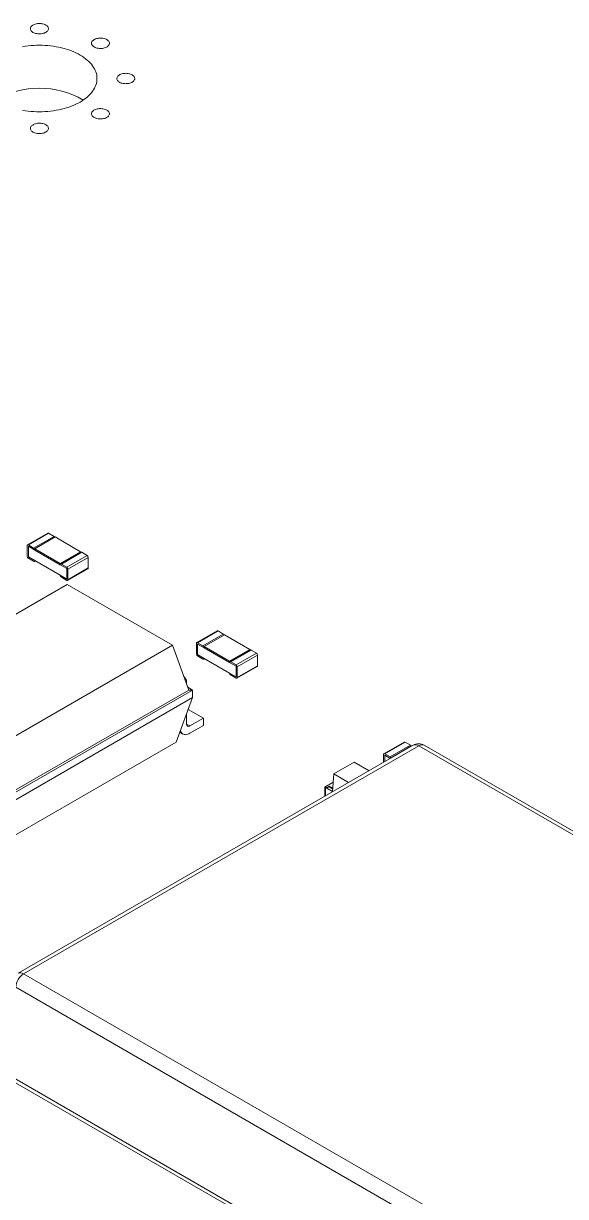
# Model space of a CAD drawing. Header units: millimetres. Extents: x 15 to 405, y 6 to 293.
# Drawn here: x 135.87 to 140.88, y 52.42 to 63.29 of the extents above; entities that cross this region are included whole.
import ezdxf

# ---------------------------------------------------------------- set-up
doc = ezdxf.new("R2010")
doc.units = ezdxf.units.MM

msp = doc.modelspace()

# ---------------------------------------------------------------- linework, layer by layer
at = {"color": 7, "linetype": 'Continuous', "lineweight": 18}
for p, q in [((136.092, 58.568), (135.903, 58.459)), ((135.911, 58.458), (136.099, 58.567)), ((136.099, 58.567), (136.149, 58.538)), ((135.9, 58.354), (135.9, 58.452)), ((135.911, 58.458), (135.96, 58.429)), ((135.911, 58.348), (135.911, 58.446)), ((135.911, 58.446), (135.971, 58.411)), ((135.96, 58.429), (136.149, 58.538)), ((135.971, 58.423), (136.159, 58.532)), ((136.159, 58.532), (136.395, 58.396)), ((135.911, 58.348), (135.971, 58.313)), ((135.911, 58.336), (135.96, 58.307)), ((135.971, 58.423), (136.206, 58.287)), ((135.971, 58.411), (135.971, 58.423)), ((135.971, 58.411), (136.206, 58.275)), ((136.206, 58.287), (136.395, 58.396)), ((136.398, 58.391), (136.209, 58.282)), ((136.217, 58.281), (136.406, 58.39)), ((136.266, 58.253), (136.455, 58.361)), ((136.277, 58.234), (136.466, 58.343)), ((136.395, 58.389), (136.395, 58.396)), ((136.406, 58.39), (136.455, 58.361)), ((136.466, 58.245), (136.466, 58.343)), ((135.968, 58.306), (135.975, 58.311)), ((135.971, 58.313), (136.206, 58.177)), ((136.206, 58.275), (136.206, 58.287)), ((136.206, 58.275), (136.266, 58.24)), ((136.217, 58.281), (136.266, 58.253)), ((136.266, 58.142), (136.266, 58.24)), ((136.274, 58.129), (136.463, 58.238)), ((136.277, 58.136), (136.466, 58.245)), ((136.277, 58.136), (136.277, 58.234)), ((136.206, 58.177), (136.266, 58.142)), ((136.217, 58.159), (136.266, 58.13)), ((136.27, 58.092), (135.715, 57.771)), ((137.244, 57.529), (136.27, 58.092)), ((137.659, 57.663), (137.471, 57.554)), ((137.478, 57.553), (137.667, 57.662)), ((137.527, 57.525), (137.716, 57.633)), ((137.538, 57.518), (137.727, 57.627)), ((137.667, 57.662), (137.716, 57.633)), ((137.727, 57.627), (137.962, 57.491)), ((135.782, 56.685), (137.244, 57.529)), ((137.397, 57.115), (137.244, 57.529)), ((137.467, 57.449), (137.467, 57.547)), ((137.478, 57.553), (137.527, 57.525)), ((137.478, 57.443), (137.478, 57.541)), ((137.478, 57.541), (137.538, 57.506)), ((137.538, 57.506), (137.538, 57.518)), ((137.538, 57.518), (137.774, 57.382)), ((137.538, 57.506), (137.774, 57.37)), ((137.774, 57.382), (137.962, 57.491)), ((137.965, 57.486), (137.777, 57.377)), ((137.784, 57.376), (137.973, 57.485)), ((137.962, 57.484), (137.962, 57.491)), ((137.973, 57.485), (138.022, 57.457)), ((137.478, 57.443), (137.538, 57.408)), ((137.478, 57.431), (137.527, 57.402)), ((137.535, 57.401), (137.542, 57.406)), ((137.538, 57.408), (137.774, 57.272)), ((137.774, 57.37), (137.774, 57.382)), ((137.774, 57.37), (137.834, 57.335)), ((137.784, 57.376), (137.834, 57.348)), ((137.834, 57.348), (138.022, 57.457)), ((137.845, 57.329), (138.033, 57.438)), ((138.033, 57.34), (138.033, 57.438)), ((137.774, 57.272), (137.834, 57.237)), ((137.784, 57.254), (137.834, 57.225)), ((137.834, 57.237), (137.834, 57.335)), ((137.841, 57.224), (138.03, 57.333)), ((137.845, 57.231), (138.033, 57.34)), ((137.845, 57.231), (137.845, 57.329)), ((137.376, 57.18), (137.376, 57.171)), ((137.432, 57.115), (137.387, 57.141)), ((135.782, 56.183), (137.397, 57.115)), ((135.782, 56.162), (137.432, 57.115)), ((135.782, 56.093), (137.432, 57.046)), ((137.279, 56.631), (137.432, 57.046)), ((137.432, 57.115), (137.397, 57.115)), ((137.432, 57.046), (137.432, 57.115)), ((137.392, 56.936), (137.532, 56.855)), ((137.376, 56.893), (137.376, 56.8)), ((137.532, 56.855), (137.406, 56.783)), ((137.532, 56.786), (137.532, 56.855)), ((137.314, 56.724), (137.342, 56.707)), ((137.406, 56.783), (137.376, 56.8)), ((137.532, 56.786), (137.406, 56.714)), ((135.782, 55.767), (137.279, 56.631)), ((139.474, 56.604), (135.816, 54.492)), ((139.525, 56.599), (135.867, 54.487)), ((139.391, 56.633), (139.203, 56.524)), ((139.21, 56.523), (139.399, 56.632)), ((139.26, 56.495), (139.448, 56.603)), ((139.271, 56.488), (139.459, 56.597)), ((139.399, 56.632), (139.448, 56.603)), ((139.459, 56.597), (139.461, 56.596)), ((144.47, 53.744), (139.525, 56.599)), ((144.521, 53.749), (139.576, 56.604)), ((139.2, 56.446), (139.2, 56.517)), ((139.21, 56.523), (139.26, 56.495)), ((139.21, 56.452), (139.21, 56.511)), ((139.21, 56.511), (139.261, 56.481)), ((139.271, 56.487), (139.271, 56.488)), ((139.271, 56.488), (139.272, 56.488)), ((138.926, 56.448), (138.738, 56.339)), ((138.926, 56.448), (139.065, 56.368)), ((138.726, 56.174), (138.738, 56.339)), ((138.738, 56.339), (138.876, 56.259)), ((138.655, 56.132), (138.655, 56.215)), ((138.732, 56.263), (138.657, 56.219)), ((138.662, 56.219), (138.732, 56.259)), ((138.662, 56.219), (138.673, 56.213)), ((138.662, 56.211), (138.673, 56.205)), ((138.662, 56.136), (138.662, 56.211)), ((138.697, 56.226), (138.673, 56.213)), ((138.673, 56.205), (138.697, 56.218)), ((138.673, 56.205), (138.673, 56.213)), ((138.673, 56.205), (138.726, 56.174)), ((138.728, 56.208), (138.697, 56.226)), ((138.697, 56.226), (138.697, 56.218)), ((138.697, 56.218), (138.728, 56.2)), ((138.728, 56.173), (138.726, 56.174)), ((135.867, 54.487), (140.812, 51.633)), ((140.74, 51.508), (135.795, 54.363)), ((139.9, 51.106), (134.955, 53.961)), ((139.951, 51.111), (135.006, 53.966))]:
    msp.add_line(p, q, dxfattribs=at)
at = {"color": 7, "linetype": 'Continuous', "lineweight": 18, "flags": 128}
for points in [[(135.954, 63.205), (135.947, 63.21), (135.941, 63.215), (135.937, 63.22), (135.933, 63.226), (135.931, 63.232), (135.93, 63.238), (135.93, 63.244), (135.932, 63.25), (135.935, 63.256), (135.939, 63.261), (135.944, 63.266), (135.951, 63.271), (135.958, 63.275), (135.966, 63.279), (135.975, 63.282), (135.985, 63.285), (135.995, 63.286), (136.005, 63.287), (136.016, 63.287), (136.026, 63.287), (136.036, 63.285), (136.046, 63.283), (136.056, 63.281), (136.064, 63.277), (136.072, 63.273), (136.079, 63.269), (136.085, 63.264), (136.09, 63.258), (136.093, 63.253), (136.095, 63.247), (136.096, 63.241), (136.096, 63.235), (136.094, 63.229), (136.092, 63.223), (136.087, 63.217), (136.082, 63.212), (136.076, 63.207), (136.068, 63.203), (136.06, 63.199), (136.051, 63.196), (136.041, 63.194), (136.031, 63.192), (136.021, 63.191), (136.01, 63.191), (136, 63.192), (135.99, 63.193), (135.98, 63.195), (135.971, 63.198), (135.962, 63.201), (135.954, 63.205)], [(136.52, 63.07), (136.513, 63.075), (136.507, 63.08), (136.502, 63.085), (136.499, 63.091), (136.496, 63.096), (136.496, 63.102), (136.496, 63.109), (136.497, 63.114), (136.5, 63.12), (136.505, 63.126), (136.51, 63.131), (136.516, 63.136), (136.524, 63.14), (136.532, 63.144), (136.541, 63.147), (136.551, 63.149), (136.561, 63.151), (136.571, 63.152), (136.581, 63.152), (136.592, 63.152), (136.602, 63.15), (136.612, 63.148), (136.621, 63.145), (136.63, 63.142), (136.638, 63.138), (136.645, 63.133), (136.651, 63.128), (136.655, 63.123), (136.659, 63.117), (136.661, 63.112), (136.662, 63.106), (136.662, 63.099), (136.66, 63.094), (136.657, 63.088), (136.653, 63.082), (136.648, 63.077), (136.641, 63.072), (136.634, 63.068), (136.626, 63.064), (136.617, 63.061), (136.607, 63.059), (136.597, 63.057), (136.587, 63.056), (136.576, 63.056), (136.566, 63.056), (136.556, 63.058), (136.546, 63.06), (136.536, 63.063), (136.528, 63.066), (136.52, 63.07)], [(135.858, 63.072), (135.884, 63.076), (135.909, 63.079), (135.935, 63.082), (135.961, 63.084), (135.987, 63.085), (136.013, 63.085), (136.039, 63.085), (136.065, 63.084), (136.091, 63.082), (136.117, 63.079), (136.143, 63.076), (136.168, 63.072), (136.193, 63.067), (136.217, 63.062), (136.241, 63.056), (136.265, 63.049), (136.287, 63.042), (136.309, 63.033), (136.331, 63.025), (136.351, 63.015), (136.371, 63.006), (136.39, 62.995), (136.408, 62.984), (136.425, 62.973), (136.441, 62.961), (136.457, 62.948), (136.471, 62.936), (136.483, 62.923), (136.495, 62.909), (136.506, 62.895), (136.515, 62.881), (136.523, 62.867), (136.53, 62.852), (136.536, 62.838), (136.541, 62.823), (136.544, 62.808), (136.546, 62.793), (136.546, 62.777), (136.546, 62.762), (136.544, 62.747), (136.541, 62.732), (136.536, 62.717), (136.53, 62.703), (136.523, 62.688), (136.515, 62.674), (136.506, 62.66), (136.495, 62.646), (136.483, 62.632), (136.471, 62.619), (136.457, 62.606), (136.441, 62.594), (136.425, 62.582), (136.408, 62.571), (136.39, 62.56), (136.371, 62.549), (136.351, 62.539), (136.331, 62.53), (136.309, 62.521), (136.287, 62.513), (136.265, 62.506), (136.241, 62.499), (136.217, 62.493), (136.193, 62.488), (136.168, 62.483), (136.143, 62.479), (136.117, 62.475), (136.091, 62.473), (136.065, 62.471), (136.039, 62.47), (136.013, 62.47), (135.987, 62.47), (135.961, 62.471), (135.935, 62.473), (135.909, 62.475), (135.884, 62.479), (135.858, 62.483)], [(136.754, 62.743), (136.747, 62.748), (136.741, 62.753), (136.737, 62.758), (136.733, 62.764), (136.731, 62.77), (136.73, 62.776), (136.73, 62.782), (136.732, 62.788), (136.735, 62.794), (136.739, 62.799), (136.744, 62.804), (136.751, 62.809), (136.758, 62.814), (136.766, 62.817), (136.775, 62.82), (136.785, 62.823), (136.795, 62.824), (136.805, 62.825), (136.816, 62.826), (136.826, 62.825), (136.836, 62.824), (136.846, 62.822), (136.856, 62.819), (136.864, 62.815), (136.872, 62.811), (136.879, 62.807), (136.885, 62.802), (136.89, 62.797), (136.893, 62.791), (136.895, 62.785), (136.896, 62.779), (136.896, 62.773), (136.894, 62.767), (136.892, 62.761), (136.887, 62.756), (136.882, 62.75), (136.876, 62.746), (136.868, 62.741), (136.86, 62.738), (136.851, 62.735), (136.841, 62.732), (136.831, 62.73), (136.821, 62.73), (136.81, 62.729), (136.8, 62.73), (136.79, 62.731), (136.78, 62.733), (136.771, 62.736), (136.762, 62.739), (136.754, 62.743)], [(136.52, 62.417), (136.513, 62.421), (136.507, 62.426), (136.502, 62.432), (136.499, 62.437), (136.496, 62.443), (136.496, 62.449), (136.496, 62.455), (136.497, 62.461), (136.5, 62.467), (136.505, 62.473), (136.51, 62.478), (136.516, 62.483), (136.524, 62.487), (136.532, 62.491), (136.541, 62.494), (136.551, 62.496), (136.561, 62.498), (136.571, 62.499), (136.581, 62.499), (136.592, 62.498), (136.602, 62.497), (136.612, 62.495), (136.621, 62.492), (136.63, 62.489), (136.638, 62.485), (136.645, 62.48), (136.651, 62.475), (136.655, 62.47), (136.659, 62.464), (136.661, 62.458), (136.662, 62.452), (136.662, 62.446), (136.66, 62.44), (136.657, 62.435), (136.653, 62.429), (136.648, 62.424), (136.641, 62.419), (136.634, 62.415), (136.626, 62.411), (136.617, 62.408), (136.607, 62.406), (136.597, 62.404), (136.587, 62.403), (136.576, 62.403), (136.566, 62.403), (136.556, 62.405), (136.546, 62.407), (136.536, 62.409), (136.528, 62.413), (136.52, 62.417)], [(135.954, 62.282), (135.947, 62.286), (135.941, 62.291), (135.937, 62.297), (135.933, 62.302), (135.931, 62.308), (135.93, 62.314), (135.93, 62.32), (135.932, 62.326), (135.935, 62.332), (135.939, 62.337), (135.944, 62.343), (135.951, 62.347), (135.958, 62.352), (135.966, 62.355), (135.975, 62.358), (135.985, 62.361), (135.995, 62.363), (136.005, 62.364), (136.016, 62.364), (136.026, 62.363), (136.036, 62.362), (136.046, 62.36), (136.056, 62.357), (136.064, 62.354), (136.072, 62.35), (136.079, 62.345), (136.085, 62.34), (136.09, 62.335), (136.093, 62.329), (136.095, 62.323), (136.096, 62.317), (136.096, 62.311), (136.094, 62.305), (136.092, 62.299), (136.087, 62.294), (136.082, 62.289), (136.076, 62.284), (136.068, 62.28), (136.06, 62.276), (136.051, 62.273), (136.041, 62.27), (136.031, 62.269), (136.021, 62.268), (136.01, 62.268), (136, 62.268), (135.99, 62.269), (135.98, 62.271), (135.971, 62.274), (135.962, 62.278), (135.954, 62.282)], [(137.319, 56.74), (137.32, 56.736), (137.324, 56.728), (137.328, 56.721), (137.333, 56.714), (137.339, 56.709), (137.346, 56.706), (137.353, 56.703), (137.361, 56.702), (137.369, 56.701), (137.378, 56.703), (137.387, 56.705), (137.396, 56.709), (137.406, 56.714)]]:
    msp.add_lwpolyline(points, dxfattribs=at)
at = {"color": 7, "linetype": 'Continuous', "lineweight": 18}
for centre, radius, start, end in [((136.013, 61.889), 0.799, 59.5072, 120.4928), ((136.095, 58.561), 0.00754, 54.3818, 114.314), ((135.906, 58.453), 0.00655, 50.7967, 189.214), ((136.137, 58.52), 0.0216, 28.8556, 58.0453), ((135.923, 58.355), 0.0231, 182.6055, 237.3945), ((135.948, 58.41), 0.0231, 2.6055, 57.3945), ((136.401, 58.384), 0.00754, 54.3818, 114.314), ((136.443, 58.342), 0.0231, 2.6055, 57.3945), ((135.964, 58.312), 0.00655, 230.7967, 9.214), ((136.213, 58.276), 0.00655, 50.7967, 189.214), ((136.254, 58.233), 0.0231, 2.6055, 57.3945), ((136.458, 58.244), 0.00755, 305.698, 5.6204), ((136.229, 58.178), 0.0231, 182.6055, 237.3945), ((136.271, 58.135), 0.00655, 230.7967, 9.214), ((137.662, 57.656), 0.00754, 54.3818, 114.314), ((137.705, 57.615), 0.0216, 28.8556, 58.0453), ((137.474, 57.548), 0.00655, 50.7967, 189.214), ((137.515, 57.505), 0.0231, 2.6055, 57.3945), ((137.969, 57.479), 0.00754, 54.3818, 114.314), ((137.49, 57.45), 0.0231, 182.6055, 237.3945), ((137.532, 57.407), 0.00655, 230.7967, 9.214), ((137.78, 57.371), 0.00655, 50.7967, 189.214), ((138.01, 57.437), 0.0231, 2.6055, 57.3945), ((137.797, 57.273), 0.0231, 182.6055, 237.3945), ((137.821, 57.328), 0.0231, 2.6055, 57.3945), ((138.026, 57.339), 0.00755, 305.698, 5.6204), ((137.312, 57.186), 0.0644, 354.3489, 51.0741), ((137.838, 57.23), 0.00655, 230.7967, 9.214), ((137.394, 56.797), 0.0186, 171.3147, 308.6746), ((139.395, 56.626), 0.00754, 54.3818, 114.314), ((139.437, 56.585), 0.0216, 28.8556, 58.0453), ((139.525, 56.516), 0.102, 60.0027, 119.9973), ((139.495, 56.559), 0.0499, 53.6074, 115.0822), ((139.555, 56.556), 0.0525, 66.5913, 124.7192), ((139.206, 56.518), 0.00655, 50.7967, 189.214), ((139.248, 56.476), 0.0223, 25.5133, 57.7621), ((138.66, 56.216), 0.00437, 50.7967, 189.214), ((135.95, 54.356), 0.155, 122.4534, 177.5466), ((135.837, 54.444), 0.0525, 55.2808, 113.4087)]:
    msp.add_arc(centre, radius, start, end, dxfattribs=at)

doc.saveas('drawing.dxf')
